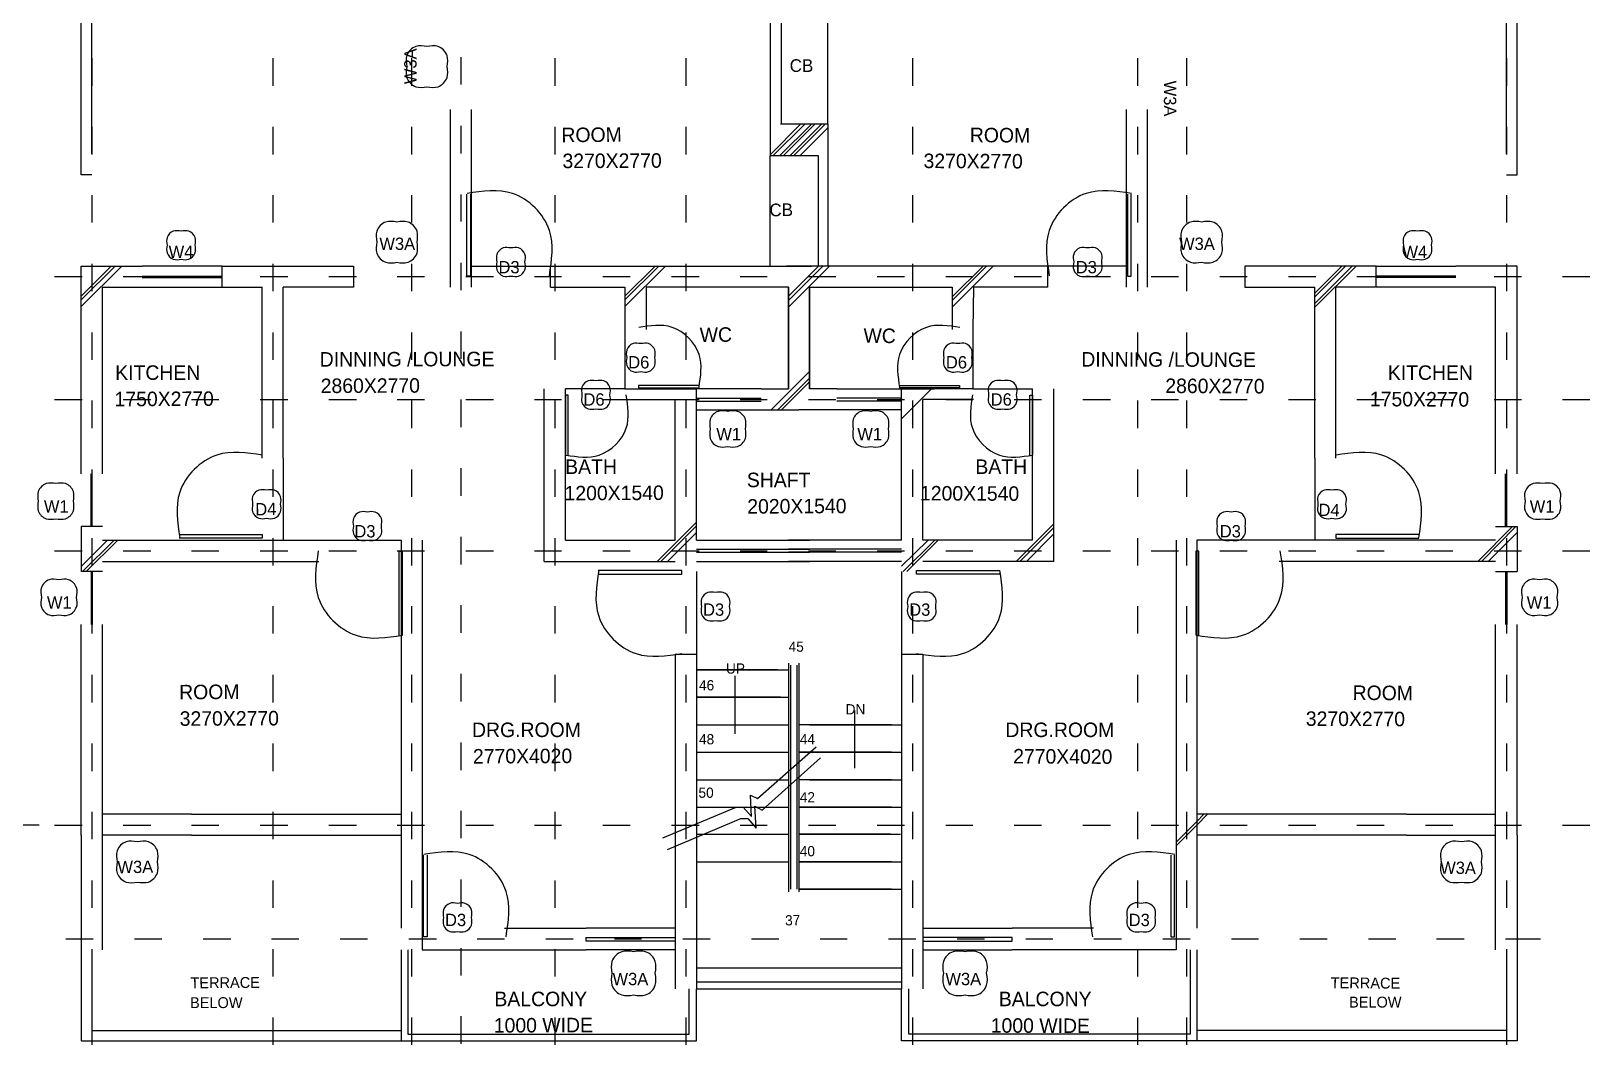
# Model space of a CAD drawing. Header units: millimetres. Extents: x 30 to 56197, y -4580 to 38782.
# Drawn here: x 26511 to 44529, y 8342 to 20064 of the extents above; entities that cross this region are included whole.
import ezdxf

# ---------------------------------------------------------------- set-up
doc = ezdxf.new("R2010")
doc.units = ezdxf.units.MM
doc.layers.add('A-ARCH-REF', color=8, linetype='CONTINUOUS')

msp = doc.modelspace()

# ---------------------------------------------------------------- linework, layer by layer
at = {"layer": 'A-ARCH-REF'}
for p, q in [((27088, 18404), (27088, 20517)), ((43687, 18404), (43687, 20517)), ((27211, 18645), (27211, 20264)), ((35055, 20275), (35055, 18628)), ((35179, 20275), (35179, 18993)), ((35720, 18993), (35720, 20275)), ((43564, 18645), (43564, 20264)), ((27211, 19752), (27211, 19434)), ((29306, 19752), (29306, 19434)), ((30906, 19752), (30906, 19434)), ((31477, 19764), (31477, 19446)), ((32566, 19752), (32566, 19434)), ((34078, 19752), (34078, 19434)), ((36697, 19752), (36697, 19434)), ((39298, 19752), (39298, 19434)), ((39868, 19752), (39868, 19434)), ((43564, 19752), (43564, 19434)), ((31360, 17104), (31360, 19157)), ((31601, 17104), (31601, 19157)), ((39174, 17104), (39174, 19157)), ((39415, 17104), (39415, 19157)), ((27211, 18957), (27211, 18640)), ((29306, 18957), (29306, 18640)), ((30906, 18957), (30906, 18640)), ((31477, 18969), (31477, 18651)), ((32566, 18957), (32566, 18640)), ((34078, 18957), (34078, 18640)), ((35408, 18993), (35055, 18634)), ((35449, 18987), (35090, 18628)), ((35526, 18987), (35167, 18628)), ((35173, 18993), (35720, 18993)), ((35567, 18987), (35208, 18628)), ((35643, 18987), (35284, 18628)), ((35685, 18987), (35326, 18628)), ((35720, 18946), (35402, 18628)), ((35720, 18993), (35720, 17345)), ((36697, 18957), (36697, 18640)), ((39298, 18957), (39298, 18640)), ((39868, 18957), (39868, 18640)), ((43564, 18957), (43564, 18640)), ((35055, 18628), (35608, 18628)), ((35055, 17345), (35055, 18628)), ((35608, 18628), (35608, 17345)), ((27211, 18404), (27088, 18404)), ((43564, 18404), (43687, 18404)), ((27211, 18169), (27211, 17851)), ((29306, 18169), (29306, 17851)), ((30906, 18169), (30906, 17851)), ((31477, 18175), (31477, 17863)), ((31548, 17233), (31548, 18181)), ((31589, 18181), (31589, 17233)), ((32566, 18169), (32566, 17851)), ((34078, 18169), (34078, 17851)), ((36697, 18169), (36697, 17851)), ((39186, 18181), (39186, 17233)), ((39227, 17233), (39227, 18181)), ((39298, 18169), (39298, 17851)), ((39868, 18169), (39868, 17851)), ((43564, 18169), (43564, 17851)), ((27088, 16957), (27482, 17345)), ((27088, 16998), (27435, 17345)), ((27088, 16880), (27558, 17345)), ((27088, 14944), (27088, 17345)), ((27088, 17345), (27335, 17345)), ((27211, 17374), (27211, 17057)), ((27335, 17345), (27794, 17345)), ((28718, 17345), (27794, 17345)), ((28718, 17345), (29424, 17345)), ((28718, 17104), (28718, 17345)), ((29306, 17374), (29306, 17057)), ((29424, 17345), (30236, 17345)), ((30236, 17345), (30236, 17104)), ((30906, 17374), (30906, 17057)), ((31477, 17386), (31477, 17068)), ((31601, 17345), (32513, 17345)), ((32513, 17104), (32513, 17345)), ((32513, 17345), (35532, 17345)), ((32566, 17374), (32566, 17057)), ((33372, 16957), (33766, 17345)), ((33372, 16998), (33725, 17345)), ((33372, 16880), (33843, 17345)), ((34078, 17374), (34078, 17057)), ((38262, 17345), (35243, 17345)), ((35267, 16951), (35661, 17345)), ((35267, 16998), (35614, 17345)), ((35267, 16874), (35738, 17345)), ((36697, 17374), (36697, 17057)), ((37156, 16951), (37556, 17345)), ((37156, 16992), (37515, 17345)), ((37156, 16874), (37632, 17345)), ((38262, 17104), (38262, 17345)), ((39174, 17345), (38262, 17345)), ((39298, 17374), (39298, 17057)), ((39868, 17374), (39868, 17057)), ((41351, 17345), (40539, 17345)), ((40539, 17345), (40539, 17104)), ((41351, 16992), (41704, 17345)), ((41351, 16874), (41828, 17345)), ((41351, 17033), (41663, 17345)), ((41351, 16915), (41781, 17345)), ((42057, 17345), (41351, 17345)), ((42057, 17104), (42057, 17345)), ((42057, 17345), (42981, 17345)), ((43440, 17345), (42981, 17345)), ((43687, 17345), (43440, 17345)), ((43564, 17374), (43564, 17057)), ((43687, 14944), (43687, 17345)), ((26782, 17227), (27099, 17227)), ((27576, 17227), (27894, 17227)), ((27794, 17233), (28718, 17233)), ((27794, 17216), (28718, 17216)), ((28364, 17227), (28682, 17227)), ((29159, 17227), (29477, 17227)), ((29953, 17227), (30271, 17227)), ((30742, 17227), (31059, 17227)), ((31536, 17227), (31854, 17227)), ((31589, 17233), (31548, 17233)), ((32330, 17227), (32642, 17227)), ((33119, 17227), (33437, 17227)), ((33913, 17227), (34231, 17227)), ((34708, 17227), (35020, 17227)), ((35496, 17227), (35814, 17227)), ((36291, 17227), (36608, 17227)), ((37085, 17227), (37397, 17227)), ((37874, 17227), (38191, 17227)), ((38668, 17227), (38986, 17227)), ((39186, 17233), (39227, 17233)), ((39456, 17227), (39774, 17227)), ((40251, 17227), (40569, 17227)), ((41045, 17227), (41363, 17227)), ((41834, 17227), (42151, 17227)), ((42981, 17233), (42057, 17233)), ((42981, 17216), (42057, 17216)), ((42628, 17227), (42946, 17227)), ((43422, 17227), (43740, 17227)), ((44211, 17227), (44529, 17227)), ((27335, 14944), (27335, 17104)), ((27335, 17104), (27794, 17104)), ((27794, 17104), (28718, 17104)), ((28723, 17104), (29182, 17104)), ((29182, 15127), (29182, 17104)), ((29424, 15127), (29424, 17104)), ((30236, 17104), (29424, 17104)), ((32513, 17104), (33372, 17104)), ((33372, 17104), (33372, 16615)), ((35267, 17104), (33619, 17104)), ((33619, 17104), (33619, 16615)), ((35267, 15927), (35267, 17104)), ((35267, 15927), (35267, 17104)), ((35267, 15927), (35267, 17104)), ((35267, 17104), (35267, 15927)), ((35267, 17104), (35267, 15927)), ((35267, 17104), (35267, 15927)), ((35267, 15927), (35267, 17104)), ((35267, 15927), (35267, 17104)), ((35267, 15927), (35267, 17104)), ((35267, 17104), (35267, 15927)), ((35267, 15927), (35267, 17104)), ((35267, 17104), (35267, 15927)), ((35267, 15927), (35267, 17104)), ((35267, 17104), (35267, 15927)), ((35508, 15927), (35508, 17104)), ((35508, 17104), (35508, 15927)), ((35508, 15927), (35508, 17104)), ((35508, 17104), (35508, 15927)), ((35508, 15927), (35508, 17104)), ((35508, 15927), (35508, 17104)), ((35508, 17104), (37156, 17104)), ((35508, 15927), (35508, 17104)), ((35508, 17104), (35508, 15927)), ((35508, 17104), (35508, 15927)), ((35508, 17104), (35508, 15927)), ((35508, 15927), (35508, 17104)), ((35508, 15927), (35508, 17104)), ((35508, 15927), (35508, 17104)), ((35508, 17104), (35508, 15927)), ((37156, 17104), (37156, 16615)), ((37403, 17104), (37397, 16615)), ((38262, 17104), (37403, 17104)), ((40539, 17104), (41351, 17104)), ((41351, 15127), (41351, 17104)), ((41592, 15127), (41592, 17104)), ((42051, 17104), (41592, 17104)), ((42981, 17104), (42057, 17104)), ((43440, 17104), (42981, 17104)), ((43440, 14944), (43440, 17104)), ((27211, 16580), (27211, 16262)), ((29306, 16580), (29306, 16262)), ((30906, 16580), (30906, 16262)), ((31477, 16592), (31477, 16274)), ((32566, 16580), (32566, 16262)), ((33372, 16615), (33372, 15927)), ((34078, 16580), (34078, 16262)), ((36697, 16580), (36697, 16262)), ((37397, 16615), (37397, 15927)), ((39298, 16580), (39298, 16262)), ((39868, 16580), (39868, 16262)), ((43564, 16580), (43564, 16262)), ((35067, 15686), (35508, 16127)), ((35143, 15686), (35508, 16051)), ((32442, 13932), (32442, 15927)), ((32689, 14179), (32689, 15927)), ((33372, 15927), (32689, 15927)), ((32719, 15856), (32689, 15856)), ((32689, 15856), (32689, 15162)), ((32719, 15162), (32719, 15856)), ((33372, 15927), (34202, 15927)), ((34231, 15968), (33531, 15968)), ((33531, 15968), (33531, 15939)), ((33531, 15939), (34231, 15939)), ((34202, 15927), (33825, 15927)), ((34202, 14179), (34202, 15927)), ((34949, 15927), (34202, 15927)), ((34949, 15927), (35267, 15927)), ((34949, 15927), (35267, 15927)), ((34949, 15927), (35267, 15927)), ((34949, 15927), (35267, 15927)), ((35184, 15686), (35508, 16009)), ((35826, 15927), (35508, 15927)), ((35826, 15927), (35508, 15927)), ((35826, 15927), (35508, 15927)), ((35826, 15927), (35508, 15927)), ((35826, 15927), (36573, 15927)), ((36544, 15968), (37244, 15968)), ((37244, 15939), (36544, 15939)), ((36573, 15580), (36920, 15927)), ((36573, 14179), (36573, 15927)), ((37403, 15927), (36573, 15927)), ((36573, 15927), (36950, 15927)), ((37244, 15968), (37244, 15939)), ((37397, 15927), (38085, 15927)), ((38056, 15162), (38056, 15856)), ((38056, 15856), (38085, 15856)), ((38085, 14179), (38085, 15927)), ((38085, 15856), (38085, 15162)), ((38333, 13932), (38333, 15927)), ((26782, 15803), (27099, 15803)), ((27211, 15792), (27211, 15474)), ((27576, 15803), (27894, 15803)), ((28364, 15803), (28682, 15803)), ((29159, 15803), (29477, 15803)), ((29306, 15792), (29306, 15474)), ((29953, 15803), (30271, 15803)), ((30742, 15803), (31059, 15803)), ((30906, 15792), (30906, 15474)), ((31477, 15803), (31477, 15486)), ((31536, 15803), (31854, 15803)), ((32330, 15803), (32642, 15803)), ((32566, 15792), (32566, 15474)), ((33119, 15803), (33437, 15803)), ((33372, 15803), (33955, 15803)), ((33913, 15803), (34231, 15803)), ((33955, 14179), (33955, 15803)), ((34078, 15792), (34078, 15474)), ((34202, 15821), (34949, 15821)), ((34202, 15786), (34949, 15786)), ((34202, 15686), (34949, 15686)), ((34708, 15803), (35020, 15803)), ((34949, 15686), (35384, 15686)), ((34949, 15686), (35384, 15686)), ((35826, 15686), (35384, 15686)), ((35826, 15686), (35390, 15686)), ((35496, 15803), (35814, 15803)), ((36573, 15821), (35826, 15821)), ((36573, 15786), (35826, 15786)), ((36573, 15686), (35826, 15686)), ((36291, 15803), (36608, 15803)), ((36697, 15792), (36697, 15474)), ((36820, 14179), (36820, 15803)), ((37403, 15803), (36820, 15803)), ((37085, 15803), (37397, 15803)), ((37874, 15803), (38191, 15803)), ((38668, 15803), (38986, 15803)), ((39298, 15792), (39298, 15474)), ((39456, 15803), (39774, 15803)), ((39868, 15792), (39868, 15474)), ((40251, 15803), (40569, 15803)), ((41045, 15803), (41363, 15803)), ((41834, 15803), (42151, 15803)), ((42628, 15803), (42946, 15803)), ((43422, 15803), (43740, 15803)), ((43564, 15792), (43564, 15474)), ((44211, 15803), (44529, 15803)), ((27211, 14997), (27211, 14679)), ((29306, 14997), (29306, 14679)), ((29424, 15127), (29424, 14179)), ((30906, 14997), (30906, 14679)), ((31477, 15009), (31477, 14691)), ((32566, 14997), (32566, 14679)), ((34078, 14997), (34078, 14679)), ((36697, 14997), (36697, 14679)), ((39298, 14997), (39298, 14679)), ((39868, 14997), (39868, 14679)), ((41351, 15127), (41351, 14179)), ((43564, 14997), (43564, 14679)), ((27205, 14338), (27205, 14944)), ((27217, 14338), (27217, 14944)), ((43552, 14338), (43552, 14944)), ((43570, 14338), (43570, 14944)), ((27335, 14338), (27088, 14338)), ((27088, 14338), (27088, 13814)), ((28223, 14244), (29182, 14244)), ((29182, 14244), (29182, 14203)), ((33749, 13932), (34202, 14385)), ((33790, 13932), (34202, 14344)), ((33866, 13932), (34202, 14268)), ((37897, 13932), (38333, 14368)), ((37938, 13932), (38333, 14326)), ((38015, 13932), (38333, 14250)), ((42552, 14244), (41592, 14244)), ((41592, 14244), (41592, 14203)), ((43234, 13932), (43634, 14338)), ((43275, 13932), (43675, 14338)), ((43352, 13932), (43687, 14268)), ((43440, 14338), (43687, 14338)), ((43687, 14338), (43687, 13814)), ((26782, 14056), (27099, 14056)), ((27088, 13873), (27394, 14179)), ((27105, 13814), (27470, 14179)), ((27146, 13814), (27511, 14179)), ((27211, 14203), (27211, 13885)), ((27335, 14179), (29836, 14179)), ((27576, 14056), (27894, 14056)), ((29182, 14203), (28223, 14203)), ((28364, 14056), (28682, 14056)), ((29159, 14056), (29477, 14056)), ((29306, 14203), (29306, 13885)), ((29836, 14179), (30789, 14179)), ((29953, 14056), (30271, 14056)), ((30742, 14056), (31059, 14056)), ((30789, 14179), (30789, 9690)), ((30906, 14203), (30906, 13885)), ((31030, 14179), (31030, 9442)), ((31477, 14215), (31477, 13897)), ((31536, 14056), (31854, 14056)), ((32330, 14056), (32642, 14056)), ((32566, 14203), (32566, 13885)), ((32689, 14179), (33955, 14179)), ((33119, 14056), (33437, 14056)), ((33913, 14056), (34231, 14056)), ((34078, 14203), (34078, 13885)), ((34202, 14179), (35508, 14179)), ((34202, 14073), (35508, 14073)), ((34708, 14056), (35020, 14056)), ((36573, 14179), (35267, 14179)), ((36573, 14073), (35267, 14073)), ((35496, 14056), (35814, 14056)), ((36291, 14056), (36608, 14056)), ((36573, 13879), (36879, 14179)), ((36591, 13814), (36956, 14179)), ((36632, 13814), (36997, 14179)), ((36697, 14203), (36697, 13885)), ((38085, 14179), (36820, 14179)), ((37085, 14056), (37397, 14056)), ((37874, 14056), (38191, 14056)), ((38668, 14056), (38986, 14056)), ((39298, 14203), (39298, 13885)), ((39456, 14056), (39774, 14056)), ((39745, 14179), (39745, 9442)), ((39868, 14203), (39868, 13885)), ((39986, 14179), (39986, 9690)), ((40939, 14179), (39986, 14179)), ((40251, 14056), (40569, 14056)), ((43440, 14179), (40939, 14179)), ((41045, 14056), (41363, 14056)), ((41592, 14203), (42552, 14203)), ((41834, 14056), (42151, 14056)), ((42628, 14056), (42946, 14056)), ((43422, 14056), (43740, 14056)), ((43564, 14203), (43564, 13885)), ((44211, 14056), (44529, 14056)), ((27335, 13932), (29836, 13932)), ((30765, 13079), (30765, 14050)), ((30765, 14050), (30801, 14050)), ((30801, 14050), (30801, 13079)), ((32442, 13932), (33955, 13932)), ((34202, 14038), (35508, 14038)), ((34202, 13932), (35508, 13932)), ((36573, 14038), (35267, 14038)), ((36573, 13932), (35267, 13932)), ((38333, 13932), (36820, 13932)), ((40010, 14050), (39974, 14050)), ((39974, 14050), (39974, 13079)), ((40010, 13079), (40010, 14050)), ((43440, 13932), (40939, 13932)), ((27335, 13814), (27088, 13814)), ((27205, 13814), (27205, 13202)), ((27217, 13814), (27217, 13202)), ((34031, 13826), (33066, 13826)), ((33066, 13785), (34031, 13785)), ((34031, 13785), (34031, 13826)), ((34202, 13814), (34202, 12861)), ((36573, 13814), (36573, 12861)), ((36744, 13785), (36744, 13826)), ((36744, 13826), (37709, 13826)), ((37709, 13785), (36744, 13785)), ((43440, 13814), (43687, 13814)), ((43552, 13814), (43552, 13202)), ((43570, 13814), (43570, 13202)), ((27211, 13414), (27211, 13097)), ((29306, 13414), (29306, 13097)), ((30906, 13414), (30906, 13097)), ((31477, 13426), (31477, 13108)), ((32566, 13414), (32566, 13097)), ((34078, 13414), (34078, 13097)), ((36697, 13414), (36697, 13097)), ((39298, 13414), (39298, 13097)), ((39868, 13414), (39868, 13097)), ((43564, 13414), (43564, 13097)), ((27088, 10766), (27088, 13202)), ((27335, 10766), (27335, 13202)), ((43440, 10766), (43440, 13202)), ((43687, 10766), (43687, 13202)), ((33955, 12861), (34202, 12861)), ((33955, 12861), (33955, 8989)), ((34202, 12861), (34202, 8989)), ((36573, 12861), (36573, 8989)), ((36573, 12861), (36820, 12861)), ((36820, 12861), (36820, 8989)), ((27211, 12620), (27211, 12302)), ((29306, 12620), (29306, 12302)), ((30906, 12620), (30906, 12302)), ((31477, 12632), (31477, 12314)), ((32566, 12620), (32566, 12302)), ((34078, 12620), (34078, 12302)), ((34202, 12679), (35267, 12679)), ((35143, 12679), (34202, 12679)), ((35267, 12755), (35267, 10113)), ((35290, 12732), (35290, 10143)), ((35361, 12732), (35361, 10143)), ((35384, 12755), (35384, 10113)), ((36697, 12620), (36697, 12302)), ((36820, 12755), (36820, 8989)), ((39298, 12620), (39298, 12302)), ((39868, 12620), (39868, 12302)), ((43564, 12620), (43564, 12302)), ((34649, 12202), (34649, 12608)), ((34202, 12361), (35267, 12361)), ((35173, 12361), (34202, 12361)), ((34649, 11937), (34649, 12202)), ((36032, 11808), (36032, 12208)), ((34202, 12043), (35267, 12043)), ((36455, 12043), (35384, 12043)), ((35508, 12043), (36573, 12043)), ((27211, 11826), (27211, 11508)), ((29306, 11826), (29306, 11508)), ((30906, 11826), (30906, 11508)), ((31477, 11837), (31477, 11520)), ((32566, 11826), (32566, 11508)), ((34078, 11826), (34078, 11508)), ((34202, 11726), (35267, 11726)), ((34908, 11190), (35585, 11790)), ((35384, 11726), (36573, 11726)), ((36455, 11726), (35384, 11726)), ((36032, 11543), (36032, 11808)), ((36697, 11826), (36697, 11508)), ((39298, 11826), (39298, 11508)), ((39868, 11826), (39868, 11508)), ((43564, 11826), (43564, 11508)), ((34961, 11055), (35637, 11661)), ((34202, 11408), (35267, 11408)), ((36455, 11408), (35384, 11408)), ((35508, 11408), (36573, 11408)), ((34837, 10984), (34825, 11231)), ((34825, 11231), (34908, 11190)), ((27211, 11037), (27211, 10719)), ((28364, 11008), (27335, 11008)), ((28364, 11008), (30789, 11008)), ((29306, 11037), (29306, 10719)), ((30789, 11008), (30789, 10766)), ((30906, 11037), (30906, 10719)), ((31477, 11049), (31477, 10731)), ((32566, 11037), (32566, 10719)), ((33813, 10737), (34661, 11090)), ((34078, 11037), (34078, 10719)), ((34202, 11090), (35267, 11090)), ((34661, 11090), (34743, 11090)), ((34743, 11090), (34837, 10984)), ((34890, 10849), (34878, 11102)), ((34878, 11102), (34961, 11055)), ((35384, 11090), (36573, 11090)), ((36455, 11090), (35384, 11090)), ((36697, 11037), (36697, 10719)), ((39298, 11037), (39298, 10719)), ((39868, 11037), (39868, 10719)), ((39986, 10884), (40110, 11008)), ((39986, 10925), (40068, 11008)), ((42410, 11008), (39986, 11008)), ((39986, 11008), (39986, 10766)), ((42410, 11008), (43440, 11008)), ((43564, 11037), (43564, 10719)), ((26605, 10884), (25087, 10884)), ((26782, 10884), (27099, 10884)), ((27576, 10884), (27894, 10884)), ((28364, 10884), (28682, 10884)), ((29159, 10884), (29477, 10884)), ((29953, 10884), (30271, 10884)), ((30742, 10884), (31059, 10884)), ((31536, 10884), (31854, 10884)), ((32330, 10884), (32642, 10884)), ((33119, 10884), (33437, 10884)), ((33866, 10602), (34714, 10961)), ((33913, 10884), (34231, 10884)), ((34708, 10884), (35020, 10884)), ((34714, 10961), (34796, 10961)), ((34796, 10961), (34890, 10849)), ((35496, 10884), (35814, 10884)), ((36291, 10884), (36608, 10884)), ((37085, 10884), (37397, 10884)), ((37874, 10884), (38191, 10884)), ((38668, 10884), (38986, 10884)), ((39456, 10884), (39774, 10884)), ((39745, 10684), (39986, 10925)), ((39745, 10643), (39986, 10884)), ((40251, 10884), (40569, 10884)), ((41045, 10884), (41363, 10884)), ((41834, 10884), (42151, 10884)), ((42628, 10884), (42946, 10884)), ((43422, 10884), (43740, 10884)), ((44211, 10884), (44529, 10884)), ((27088, 10766), (27088, 9442)), ((27335, 9442), (27335, 10766)), ((28364, 10766), (27335, 10766)), ((28364, 10766), (30789, 10766)), ((34202, 10778), (35267, 10778)), ((36444, 10778), (35384, 10778)), ((35384, 10778), (36561, 10778)), ((42410, 10766), (39986, 10766)), ((42410, 10766), (43440, 10766)), ((43440, 9442), (43440, 10766)), ((43687, 10766), (43687, 9442)), ((31048, 9590), (31048, 10537)), ((31089, 10537), (31089, 9590)), ((34202, 10460), (35267, 10460)), ((36455, 10460), (35384, 10460)), ((35384, 10460), (36573, 10460)), ((39686, 10537), (39686, 9590)), ((39727, 9590), (39727, 10537)), ((27211, 10243), (27211, 9925)), ((29306, 10243), (29306, 9925)), ((30906, 10243), (30906, 9925)), ((31477, 10254), (31477, 9937)), ((32566, 10243), (32566, 9925)), ((34078, 10243), (34078, 9925)), ((36455, 10143), (35384, 10143)), ((35384, 10143), (36573, 10143)), ((36697, 10243), (36697, 9925)), ((39298, 10243), (39298, 9925)), ((39868, 10243), (39868, 9925)), ((43564, 10243), (43564, 9925)), ((26911, 9566), (27229, 9566)), ((27705, 9566), (28023, 9566)), ((28500, 9566), (28818, 9566)), ((29288, 9566), (29606, 9566)), ((30083, 9566), (30400, 9566)), ((30877, 9566), (31195, 9566)), ((31089, 9590), (31048, 9590)), ((31666, 9566), (31983, 9566)), ((31983, 9690), (32925, 9690)), ((32460, 9566), (32778, 9566)), ((33955, 9690), (32925, 9690)), ((32925, 9542), (32925, 9584)), ((32925, 9584), (33955, 9584)), ((33254, 9566), (33566, 9566)), ((34043, 9566), (34361, 9566)), ((34837, 9566), (35155, 9566)), ((35632, 9566), (35943, 9566)), ((36420, 9566), (36738, 9566)), ((36820, 9690), (37850, 9690)), ((37850, 9584), (36820, 9584)), ((37214, 9566), (37532, 9566)), ((38791, 9690), (37850, 9690)), ((37850, 9542), (37850, 9584)), ((38009, 9566), (38321, 9566)), ((38797, 9566), (39115, 9566)), ((39592, 9566), (39910, 9566)), ((39686, 9590), (39727, 9590)), ((40386, 9566), (40698, 9566)), ((41175, 9566), (41492, 9566)), ((41969, 9566), (42287, 9566)), ((42758, 9566), (43075, 9566)), ((43552, 9566), (43958, 9566)), ((27088, 9442), (27088, 8389)), ((27211, 9448), (27211, 9131)), ((27211, 9442), (27211, 8507)), ((29306, 9448), (29306, 9131)), ((30789, 9442), (30789, 8389)), ((30865, 9442), (30865, 8466)), ((30906, 9448), (30906, 9131)), ((31030, 9442), (32107, 9442)), ((31477, 9460), (31477, 9142)), ((31983, 9442), (32925, 9442)), ((32566, 9448), (32566, 9131)), ((33955, 9542), (32925, 9542)), ((33955, 9442), (32925, 9442)), ((34078, 9448), (34078, 9131)), ((36697, 9448), (36697, 9131)), ((36820, 9542), (37850, 9542)), ((36820, 9442), (37850, 9442)), ((38791, 9442), (37850, 9442)), ((39745, 9442), (38668, 9442)), ((39298, 9448), (39298, 9131)), ((39868, 9448), (39868, 9131)), ((39910, 9442), (39910, 8466)), ((39986, 9442), (39986, 8389)), ((43564, 9448), (43564, 9131)), ((43564, 9442), (43564, 8507)), ((43687, 9442), (43687, 8389)), ((34202, 9231), (36573, 9231)), ((34202, 9072), (36573, 9072)), ((34119, 8466), (34119, 8989)), ((34202, 8989), (36573, 8989)), ((34202, 8389), (34202, 8989)), ((36573, 8389), (36573, 8989)), ((36655, 8466), (36655, 8989)), ((27211, 8660), (27211, 8342)), ((29306, 8660), (29306, 8342)), ((30906, 8660), (30906, 8342)), ((31477, 8672), (31477, 8354)), ((32566, 8660), (32566, 8342)), ((34078, 8660), (34078, 8342)), ((36697, 8660), (36697, 8342)), ((39298, 8660), (39298, 8342)), ((39868, 8660), (39868, 8342)), ((43564, 8660), (43564, 8342)), ((27211, 8507), (30789, 8507)), ((43564, 8507), (39986, 8507)), ((27088, 8389), (31030, 8389)), ((30789, 8389), (34202, 8389)), ((30865, 8466), (34119, 8466)), ((39986, 8389), (36573, 8389)), ((39910, 8466), (36655, 8466)), ((43687, 8389), (39745, 8389))]:
    msp.add_line(p, q, dxfattribs=at)
for points in [[(31086, 19887), (30958, 19887), (30854, 19783), (30854, 19655)], [(31318, 19655), (31318, 19783), (31214, 19887), (31086, 19887)], [(30854, 19655), (30854, 19526), (30958, 19422), (31086, 19422)], [(31086, 19422), (31214, 19422), (31318, 19526), (31318, 19655)], [(32501, 17236), (32501, 17761), (32076, 18187), (31551, 18187)], [(39230, 18187), (38705, 18187), (38280, 17761), (38280, 17236)], [(30739, 17857), (30610, 17857), (30506, 17753), (30506, 17625)], [(30971, 17625), (30971, 17753), (30867, 17857), (30739, 17857)], [(40042, 17857), (39914, 17857), (39809, 17753), (39809, 17625)], [(40274, 17625), (40274, 17753), (40170, 17857), (40042, 17857)], [(28244, 17751), (28154, 17751), (28082, 17679), (28082, 17589)], [(28406, 17589), (28406, 17679), (28333, 17751), (28244, 17751)], [(42537, 17751), (42447, 17751), (42375, 17679), (42375, 17589)], [(42699, 17589), (42699, 17679), (42626, 17751), (42537, 17751)], [(28082, 17589), (28082, 17500), (28154, 17427), (28244, 17427)], [(28244, 17427), (28333, 17427), (28406, 17500), (28406, 17589)], [(30506, 17625), (30506, 17496), (30610, 17392), (30739, 17392)], [(30739, 17392), (30867, 17392), (30971, 17496), (30971, 17625)], [(32057, 17557), (31967, 17557), (31895, 17484), (31895, 17395)], [(32219, 17395), (32219, 17484), (32146, 17557), (32057, 17557)], [(38724, 17557), (38634, 17557), (38562, 17484), (38562, 17395)], [(38886, 17395), (38886, 17484), (38813, 17557), (38724, 17557)], [(39809, 17625), (39809, 17496), (39914, 17392), (40042, 17392)], [(40042, 17392), (40170, 17392), (40274, 17496), (40274, 17625)], [(42375, 17589), (42375, 17500), (42447, 17427), (42537, 17427)], [(42537, 17427), (42626, 17427), (42699, 17500), (42699, 17589)], [(31895, 17395), (31895, 17306), (31967, 17233), (32057, 17233)], [(32057, 17233), (32146, 17233), (32219, 17306), (32219, 17395)], [(38562, 17395), (38562, 17306), (38634, 17233), (38724, 17233)], [(38724, 17233), (38813, 17233), (38886, 17306), (38886, 17395)], [(34231, 15942), (34231, 16327), (33919, 16639), (33534, 16639)], [(37247, 16639), (36862, 16639), (36550, 16327), (36550, 15942)], [(33557, 16451), (33468, 16451), (33396, 16378), (33396, 16289)], [(33719, 16289), (33719, 16378), (33647, 16451), (33557, 16451)], [(37223, 16451), (37134, 16451), (37061, 16378), (37061, 16289)], [(37385, 16289), (37385, 16378), (37313, 16451), (37223, 16451)], [(33396, 16289), (33396, 16199), (33468, 16127), (33557, 16127)], [(33557, 16127), (33647, 16127), (33719, 16199), (33719, 16289)], [(37061, 16289), (37061, 16199), (37134, 16127), (37223, 16127)], [(37223, 16127), (37313, 16127), (37385, 16199), (37385, 16289)], [(32692, 15162), (33077, 15162), (33390, 15474), (33390, 15859)], [(33040, 16021), (32950, 16021), (32878, 15949), (32878, 15859)], [(32878, 15859), (32878, 15770), (32950, 15697), (33040, 15697)], [(33201, 15859), (33201, 15949), (33129, 16021), (33040, 16021)], [(33040, 15697), (33129, 15697), (33201, 15770), (33201, 15859)], [(37391, 15859), (37391, 15474), (37703, 15162), (38088, 15162)], [(37741, 16021), (37652, 16021), (37579, 15949), (37579, 15859)], [(37579, 15859), (37579, 15770), (37652, 15697), (37741, 15697)], [(37903, 15859), (37903, 15949), (37831, 16021), (37741, 16021)], [(37741, 15697), (37831, 15697), (37903, 15770), (37903, 15859)], [(34564, 15668), (34451, 15668), (34361, 15577), (34361, 15465)], [(34767, 15465), (34767, 15577), (34676, 15668), (34564, 15668)], [(36217, 15668), (36105, 15668), (36014, 15577), (36014, 15465)], [(36420, 15465), (36420, 15577), (36329, 15668), (36217, 15668)], [(34361, 15465), (34361, 15353), (34451, 15262), (34564, 15262)], [(34564, 15262), (34676, 15262), (34767, 15353), (34767, 15465)], [(36014, 15465), (36014, 15353), (36105, 15262), (36217, 15262)], [(36217, 15262), (36329, 15262), (36420, 15353), (36420, 15465)], [(29185, 15162), (28657, 15162), (28229, 14734), (28229, 14206)], [(42552, 14206), (42552, 14734), (42123, 15162), (41595, 15162)], [(26796, 14832), (26684, 14832), (26593, 14742), (26593, 14629)], [(26999, 14629), (26999, 14742), (26908, 14832), (26796, 14832)], [(43984, 14832), (43872, 14832), (43781, 14742), (43781, 14629)], [(44187, 14629), (44187, 14742), (44097, 14832), (43984, 14832)], [(26593, 14629), (26593, 14517), (26684, 14426), (26796, 14426)], [(26796, 14426), (26908, 14426), (26999, 14517), (26999, 14629)], [(29232, 14756), (29143, 14756), (29071, 14683), (29071, 14594)], [(29394, 14594), (29394, 14683), (29322, 14756), (29232, 14756)], [(41548, 14756), (41459, 14756), (41386, 14683), (41386, 14594)], [(41710, 14594), (41710, 14683), (41638, 14756), (41548, 14756)], [(43781, 14629), (43781, 14517), (43872, 14426), (43984, 14426)], [(43984, 14426), (44097, 14426), (44187, 14517), (44187, 14629)], [(29071, 14594), (29071, 14505), (29143, 14432), (29232, 14432)], [(29232, 14432), (29322, 14432), (29394, 14505), (29394, 14594)], [(30397, 14503), (30308, 14503), (30236, 14430), (30236, 14341)], [(30559, 14341), (30559, 14430), (30487, 14503), (30397, 14503)], [(40383, 14503), (40294, 14503), (40221, 14430), (40221, 14341)], [(40545, 14341), (40545, 14430), (40473, 14503), (40383, 14503)], [(41386, 14594), (41386, 14505), (41459, 14432), (41548, 14432)], [(41548, 14432), (41638, 14432), (41710, 14505), (41710, 14594)], [(30236, 14341), (30236, 14252), (30308, 14179), (30397, 14179)], [(30397, 14179), (30487, 14179), (30559, 14252), (30559, 14341)], [(40221, 14341), (40221, 14252), (40294, 14179), (40383, 14179)], [(40383, 14179), (40473, 14179), (40545, 14252), (40545, 14341)], [(29830, 14053), (29830, 13515), (30266, 13079), (30804, 13079)], [(39977, 13079), (40515, 13079), (40951, 13515), (40951, 14053)], [(26832, 13720), (26719, 13720), (26629, 13629), (26629, 13517)], [(27035, 13517), (27035, 13629), (26944, 13720), (26832, 13720)], [(33072, 13829), (33072, 13298), (33503, 12867), (34034, 12867)], [(36747, 12867), (37278, 12867), (37709, 13298), (37709, 13829)], [(43949, 13720), (43837, 13720), (43746, 13629), (43746, 13517)], [(44152, 13517), (44152, 13629), (44061, 13720), (43949, 13720)], [(26629, 13517), (26629, 13405), (26719, 13314), (26832, 13314)], [(26832, 13314), (26944, 13314), (27035, 13405), (27035, 13517)], [(34422, 13573), (34333, 13573), (34261, 13501), (34261, 13411)], [(34584, 13411), (34584, 13501), (34512, 13573), (34422, 13573)], [(36806, 13573), (36716, 13573), (36644, 13501), (36644, 13411)], [(36967, 13411), (36967, 13501), (36895, 13573), (36806, 13573)], [(43746, 13517), (43746, 13405), (43837, 13314), (43949, 13314)], [(43949, 13314), (44061, 13314), (44152, 13405), (44152, 13517)], [(34261, 13411), (34261, 13322), (34333, 13250), (34422, 13250)], [(34422, 13250), (34512, 13250), (34584, 13322), (34584, 13411)], [(36644, 13411), (36644, 13322), (36716, 13250), (36806, 13250)], [(36806, 13250), (36895, 13250), (36967, 13322), (36967, 13411)], [(27738, 10690), (27609, 10690), (27505, 10586), (27505, 10457)], [(27970, 10457), (27970, 10586), (27866, 10690), (27738, 10690)], [(43043, 10690), (42915, 10690), (42810, 10586), (42810, 10457)], [(43275, 10457), (43275, 10586), (43171, 10690), (43043, 10690)], [(27505, 10457), (27505, 10329), (27609, 10225), (27738, 10225)], [(27738, 10225), (27866, 10225), (27970, 10329), (27970, 10457)], [(32001, 9592), (32001, 10117), (31575, 10543), (31051, 10543)], [(39730, 10543), (39205, 10543), (38780, 10117), (38780, 9592)], [(42810, 10457), (42810, 10329), (42915, 10225), (43043, 10225)], [(43043, 10225), (43171, 10225), (43275, 10329), (43275, 10457)], [(31439, 9978), (31350, 9978), (31277, 9905), (31277, 9816)], [(31601, 9816), (31601, 9905), (31528, 9978), (31439, 9978)], [(39342, 9978), (39252, 9978), (39180, 9905), (39180, 9816)], [(39503, 9816), (39503, 9905), (39431, 9978), (39342, 9978)], [(31277, 9816), (31277, 9727), (31350, 9654), (31439, 9654)], [(31439, 9654), (31528, 9654), (31601, 9727), (31601, 9816)], [(39180, 9816), (39180, 9727), (39252, 9654), (39342, 9654)], [(39342, 9654), (39431, 9654), (39503, 9727), (39503, 9816)], [(33475, 9419), (33337, 9419), (33225, 9307), (33225, 9169)], [(33725, 9169), (33725, 9307), (33613, 9419), (33475, 9419)], [(37306, 9419), (37168, 9419), (37056, 9307), (37056, 9169)], [(37556, 9169), (37556, 9307), (37444, 9419), (37306, 9419)], [(33225, 9169), (33225, 9031), (33337, 8919), (33475, 8919)], [(33475, 8919), (33613, 8919), (33725, 9031), (33725, 9169)], [(37056, 9169), (37056, 9031), (37168, 8919), (37306, 8919)], [(37306, 8919), (37444, 8919), (37556, 9031), (37556, 9169)]]:
    msp.add_spline(points, degree=3, dxfattribs=at)

# ---------------------------------------------------------------- texts
for s, height, rotation, p in [('W3A', 142.7, 90, (30966, 19452)), ('W3A', 142.7, -90, (39605, 19492)), ('ROOM', 167.7, 0.4395, (32641, 18780)), ('ROOM', 167.7, -0.4395, (37361, 18781)), ('3270X2770', 167.7, 0.2584, (32653, 18480)), ('3270X2770', 167.7, -0.2584, (36826, 18481)), ('CB', 146.8, 1.1042, (35046, 17922)), ('WC', 167.7, 0.8297, (34240, 16468)), ('WC', 167.7, -0.8297, (36131, 16462)), ('DINNING /LOUNGE', 167.75, 0.1484, (29847, 16185)), ('DINNING /LOUNGE', 167.75, -0.1484, (38650, 16186)), ('2860X2770', 167.7, 0.2584, (29858, 15879)), ('2860X2770', 167.7, -0.2584, (39621, 15880)), ('1750X2770', 167.7, 0.2584, (27475, 15726)), ('1750X2770', 167.7, -0.2584, (41986, 15727)), ('1200X1540', 167.7, 0.2584, (32677, 14638)), ('1200X1540', 167.7, -0.2584, (36785, 14638)), ('D4', 142.7, 1.2194, (29103, 14463)), ('2020X1540', 167.7, 0.2584, (34789, 14485)), ('D4', 142.7, -1.2469, (41391, 14458)), ('ROOM', 167.7, 0.4395, (28222, 12337)), ('ROOM', 167.7, -0.4395, (41786, 12331)), ('3270X2770', 167.7, 0.2584, (28228, 12031)), ('3270X2770', 167.7, -0.2584, (41245, 12031)), ('2770X4020', 167.7, 0.2584, (31618, 11595)), ('2770X4020', 167.7, -0.2584, (37862, 11596)), ('W3A', 142.7, 0.7363, (27509, 10326)), ('W3A', 142.7, -0.7363, (42798, 10321)), ('37', 117.9, 1.6865, (35228, 9722)), ('TERRACE', 125.8, 0.3793, (28352, 8996)), ('TERRACE', 125.8, -0.3793, (41533, 8997)), ('1000 WIDE', 167.7, 0.2584, (31859, 8483)), ('1000 WIDE', 167.7, -0.2584, (37603, 8483))]:
    msp.add_text(s, height=height, rotation=rotation, dxfattribs=at).set_placement(p)
for s, height, p in [('CB', 146.8, (35279, 19593)), ('W3A', 142.7, (30536, 17535)), ('W3A', 142.7, (39780, 17535)), ('W4', 142.7, (28100, 17441)), ('W4', 142.7, (42363, 17441)), ('D3', 142.7, (31913, 17264)), ('D3', 142.7, (38586, 17264)), ('D6', 142.7, (33413, 16164)), ('D6', 142.7, (37085, 16164)), ('KITCHEN', 167.7, (27482, 16032)), ('KITCHEN', 167.7, (42193, 16032)), ('D6', 142.7, (32895, 15734)), ('D6', 142.7, (37603, 15734)), ('W1', 142.7, (34431, 15334)), ('W1', 142.7, (36061, 15334)), ('BATH', 167.7, (32684, 14944)), ('SHAFT', 167.7, (34784, 14791)), ('BATH', 167.7, (37426, 14944)), ('W1', 142.7, (26658, 14498)), ('W1', 142.7, (43834, 14498)), ('D3', 142.7, (30247, 14210)), ('D3', 142.7, (40251, 14210)), ('W1', 142.7, (26693, 13386)), ('W1', 142.7, (43799, 13386)), ('D3', 142.7, (34278, 13304)), ('D3', 142.7, (36661, 13304)), ('45', 117.9, (35267, 12888)), ('UP', 117.9, (34543, 12635)), ('46', 117.9, (34231, 12441)), ('DN', 117.9, (35926, 12164)), ('DRG.ROOM', 167.7, (31607, 11901)), ('48', 117.9, (34231, 11817)), ('44', 117.9, (35396, 11817)), ('DRG.ROOM', 167.7, (37773, 11901)), ('50', 117.9, (34225, 11199)), ('42', 117.9, (35396, 11146)), ('40', 117.9, (35396, 10523)), ('D3', 142.7, (31295, 9715)), ('D3', 142.7, (39198, 9715)), ('W3A', 142.7, (33231, 9032)), ('W3A', 142.7, (37079, 9032)), ('BELOW', 125.8, (28347, 8767)), ('BALCONY', 167.7, (31866, 8789)), ('BALCONY', 167.7, (37697, 8789)), ('BELOW', 125.8, (41745, 8773))]:
    msp.add_text(s, height=height, dxfattribs=at).set_placement(p)

doc.saveas('drawing.dxf')
